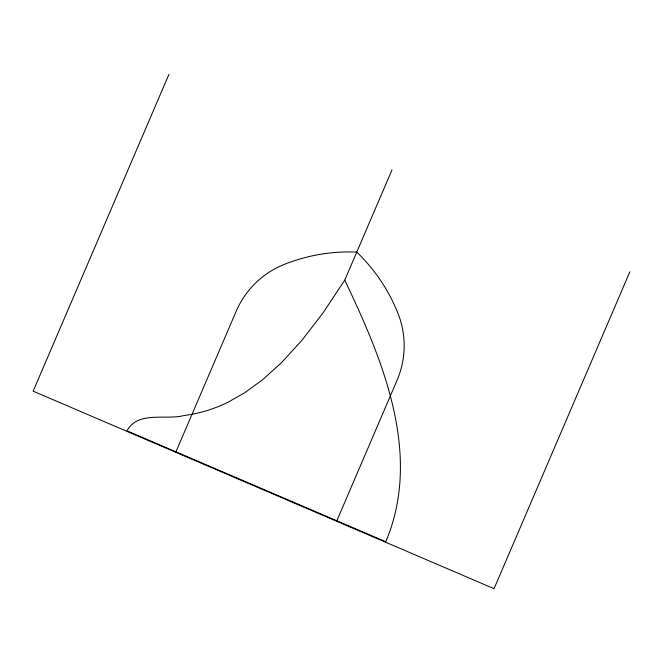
<?xml version="1.0" encoding="UTF-8"?>
<svg xmlns="http://www.w3.org/2000/svg" width="663" height="663" viewBox="0 0 663 663"><rect width="100%" height="100%" fill="white"/><g stroke="black" fill="none" stroke-linecap="round" stroke-linejoin="round"><path stroke-width="0.99" d="M168.957 74.306L33.15 391.162L494.051 588.694L629.85 271.847M175.944 451.826L236.202 311.237A87.524 87.524 0 0 1 284.145 264.454A175.049 175.049 0 0 1 356.769 252.097A175.049 175.049 0 0 1 397.908 313.209A87.524 87.524 0 0 1 397.096 380.197L336.837 520.778M344.752 280.134C382.65 359.669 422.679 454.495 385.767 541.754L127.014 430.851C137.813 410.571 165.742 420.35 184.007 415.544A140.1 140.1 0 0 0 227.799 402.333L244.697 392.778L262.681 379.675L281.717 362.437L301.764 340.492L322.79 313.251L344.752 280.134L391.99 169.935"/></g></svg>
